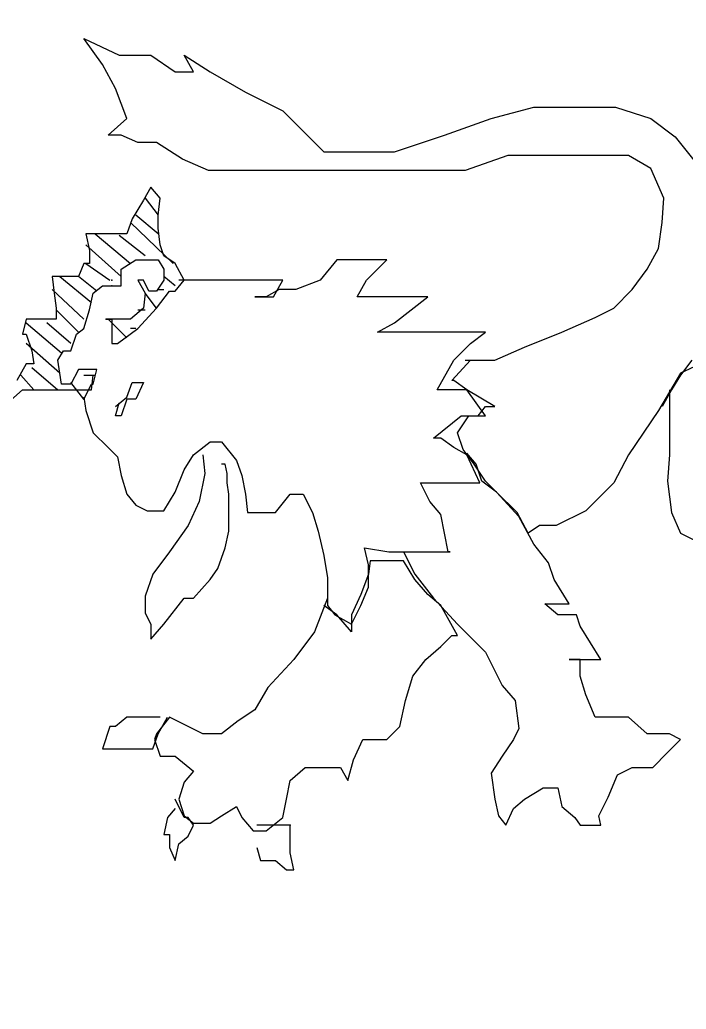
# Model space of a CAD drawing. Extents: x 731154 to 731744, y 4379381 to 4380408.
# Drawn here: x 731185.58 to 731189.17, y 4380242.19 to 4380247.51 of the extents above; entities that cross this region are included whole.
import ezdxf

# ---------------------------------------------------------------- set-up
doc = ezdxf.new("R2010")
doc.units = 0
doc.layers.get('0').update_dxf_attribs({"linetype": 'CONTINUOUS'})

msp = doc.modelspace()

# ---------------------------------------------------------------- linework, layer by layer
at = {"color": 0, "linetype": 'CONTINUOUS'}
for p, q in [((731186.03, 4380247.27), (731185.93, 4380247.41)), ((731185.93, 4380247.41), (731186.12, 4380247.32)), ((731186.03, 4380247.27), (731185.93, 4380247.41)), ((731185.93, 4380247.41), (731186.12, 4380247.32)), ((731186.12, 4380247.32), (731186.29, 4380247.32)), ((731186.12, 4380247.32), (731186.29, 4380247.32)), ((731186.29, 4380247.32), (731186.42, 4380247.23)), ((731186.29, 4380247.32), (731186.42, 4380247.23)), ((731186.47, 4380247.32), (731186.61, 4380247.23)), ((731186.52, 4380247.23), (731186.47, 4380247.32)), ((731186.47, 4380247.32), (731186.61, 4380247.23)), ((731186.52, 4380247.23), (731186.47, 4380247.32)), ((731186.1, 4380247.14), (731186.03, 4380247.27)), ((731186.1, 4380247.14), (731186.03, 4380247.27)), ((731186.42, 4380247.23), (731186.52, 4380247.23)), ((731186.42, 4380247.23), (731186.52, 4380247.23)), ((731186.61, 4380247.23), (731186.8, 4380247.12)), ((731186.61, 4380247.23), (731186.8, 4380247.12)), ((731186.16, 4380246.98), (731186.1, 4380247.14)), ((731186.16, 4380246.98), (731186.1, 4380247.14)), ((731186.8, 4380247.12), (731187, 4380247.02)), ((731186.8, 4380247.12), (731187, 4380247.02)), ((731187, 4380247.02), (731187.1, 4380246.92)), ((731187, 4380247.02), (731187.1, 4380246.92)), ((731188.12, 4380246.98), (731188.35, 4380247.04)), ((731188.12, 4380246.98), (731188.35, 4380247.04)), ((731188.35, 4380247.04), (731188.58, 4380247.04)), ((731188.35, 4380247.04), (731188.58, 4380247.04)), ((731188.58, 4380247.04), (731188.79, 4380247.04)), ((731188.58, 4380247.04), (731188.79, 4380247.04)), ((731188.79, 4380247.04), (731188.98, 4380246.98)), ((731188.79, 4380247.04), (731188.98, 4380246.98)), ((731186.06, 4380246.89), (731186.16, 4380246.98)), ((731186.06, 4380246.89), (731186.16, 4380246.98)), ((731187.87, 4380246.89), (731188.12, 4380246.98)), ((731187.87, 4380246.89), (731188.12, 4380246.98)), ((731188.98, 4380246.98), (731189.11, 4380246.88)), ((731188.98, 4380246.98), (731189.11, 4380246.88)), ((731187.1, 4380246.92), (731187.22, 4380246.8)), ((731187.1, 4380246.92), (731187.22, 4380246.8)), ((731186.13, 4380246.89), (731186.06, 4380246.89)), ((731186.13, 4380246.89), (731186.06, 4380246.89)), ((731186.22, 4380246.85), (731186.13, 4380246.89)), ((731186.22, 4380246.85), (731186.13, 4380246.89)), ((731186.32, 4380246.85), (731186.22, 4380246.85)), ((731186.32, 4380246.85), (731186.22, 4380246.85)), ((731186.46, 4380246.76), (731186.32, 4380246.85)), ((731186.46, 4380246.76), (731186.32, 4380246.85)), ((731187.6, 4380246.8), (731187.87, 4380246.89)), ((731187.6, 4380246.8), (731187.87, 4380246.89)), ((731189.11, 4380246.88), (731189.24, 4380246.72)), ((731189.11, 4380246.88), (731189.24, 4380246.72)), ((731187.22, 4380246.8), (731187.34, 4380246.8)), ((731187.22, 4380246.8), (731187.34, 4380246.8)), ((731187.34, 4380246.8), (731187.6, 4380246.8)), ((731187.34, 4380246.8), (731187.6, 4380246.8)), ((731186.6, 4380246.7), (731186.46, 4380246.76)), ((731186.6, 4380246.7), (731186.46, 4380246.76)), ((731188.21, 4380246.78), (731187.98, 4380246.7)), ((731188.21, 4380246.78), (731187.98, 4380246.7)), ((731188.49, 4380246.78), (731188.21, 4380246.78)), ((731188.49, 4380246.78), (731188.21, 4380246.78)), ((731188.69, 4380246.78), (731188.49, 4380246.78)), ((731188.69, 4380246.78), (731188.49, 4380246.78)), ((731188.86, 4380246.78), (731188.69, 4380246.78)), ((731188.86, 4380246.78), (731188.69, 4380246.78)), ((731188.98, 4380246.71), (731188.86, 4380246.78)), ((731188.98, 4380246.71), (731188.86, 4380246.78)), ((731186.81, 4380246.7), (731186.6, 4380246.7)), ((731186.81, 4380246.7), (731186.6, 4380246.7)), ((731186.99, 4380246.7), (731186.81, 4380246.7)), ((731186.99, 4380246.7), (731186.81, 4380246.7)), ((731187.11, 4380246.7), (731186.99, 4380246.7)), ((731187.11, 4380246.7), (731186.99, 4380246.7)), ((731187.33, 4380246.7), (731187.11, 4380246.7)), ((731187.33, 4380246.7), (731187.11, 4380246.7)), ((731187.59, 4380246.7), (731187.33, 4380246.7)), ((731187.59, 4380246.7), (731187.33, 4380246.7)), ((731187.78, 4380246.7), (731187.59, 4380246.7)), ((731187.78, 4380246.7), (731187.59, 4380246.7)), ((731187.98, 4380246.7), (731187.78, 4380246.7)), ((731187.98, 4380246.7), (731187.78, 4380246.7)), ((731189.05, 4380246.55), (731188.98, 4380246.71)), ((731189.05, 4380246.55), (731188.98, 4380246.71)), ((731186.29, 4380246.61), (731186.25, 4380246.54)), ((731186.29, 4380246.61), (731186.25, 4380246.54)), ((731186.34, 4380246.55), (731186.29, 4380246.61)), ((731186.34, 4380246.55), (731186.29, 4380246.61)), ((731186.25, 4380246.54), (731186.19, 4380246.44)), ((731186.25, 4380246.54), (731186.19, 4380246.44)), ((731186.26, 4380246.55), (731186.33, 4380246.46)), ((731186.26, 4380246.55), (731186.33, 4380246.46)), ((731186.33, 4380246.46), (731186.34, 4380246.55)), ((731186.33, 4380246.46), (731186.34, 4380246.55)), ((731189.04, 4380246.42), (731189.05, 4380246.55)), ((731189.04, 4380246.42), (731189.05, 4380246.55)), ((731186.19, 4380246.44), (731186.16, 4380246.36)), ((731186.19, 4380246.44), (731186.16, 4380246.36)), ((731186.18, 4380246.42), (731186.41, 4380246.2)), ((731186.18, 4380246.42), (731186.41, 4380246.2)), ((731186.33, 4380246.36), (731186.21, 4380246.46)), ((731186.33, 4380246.36), (731186.21, 4380246.46)), ((731186.33, 4380246.39), (731186.33, 4380246.46)), ((731186.33, 4380246.39), (731186.33, 4380246.46)), ((731189.02, 4380246.28), (731189.04, 4380246.42)), ((731189.02, 4380246.28), (731189.04, 4380246.42)), ((731186.34, 4380246.3), (731186.33, 4380246.39)), ((731186.34, 4380246.3), (731186.33, 4380246.39)), ((731186, 4380246.36), (731185.94, 4380246.36)), ((731185.94, 4380246.36), (731185.96, 4380246.27)), ((731186, 4380246.36), (731185.94, 4380246.36)), ((731185.94, 4380246.36), (731185.96, 4380246.27)), ((731185.99, 4380246.36), (731186.18, 4380246.2)), ((731185.99, 4380246.36), (731186.18, 4380246.2)), ((731186.05, 4380246.36), (731186, 4380246.36)), ((731186.05, 4380246.36), (731186, 4380246.36)), ((731186.12, 4380246.36), (731186.05, 4380246.36)), ((731186.12, 4380246.36), (731186.05, 4380246.36)), ((731186.16, 4380246.36), (731186.12, 4380246.36)), ((731186.16, 4380246.36), (731186.12, 4380246.36)), ((731186.26, 4380246.24), (731186.12, 4380246.35)), ((731186.26, 4380246.24), (731186.12, 4380246.35)), ((731186.13, 4380246.13), (731185.94, 4380246.3)), ((731186.13, 4380246.13), (731185.94, 4380246.3)), ((731185.96, 4380246.27), (731185.96, 4380246.2)), ((731185.96, 4380246.27), (731185.96, 4380246.2)), ((731186.36, 4380246.24), (731186.34, 4380246.3)), ((731186.36, 4380246.24), (731186.34, 4380246.3)), ((731188.96, 4380246.17), (731189.02, 4380246.28)), ((731188.96, 4380246.17), (731189.02, 4380246.28)), ((731186.13, 4380246.17), (731186.21, 4380246.22)), ((731186.13, 4380246.17), (731186.21, 4380246.22)), ((731186.21, 4380246.22), (731186.27, 4380246.22)), ((731186.21, 4380246.22), (731186.27, 4380246.22)), ((731186.27, 4380246.22), (731186.33, 4380246.22)), ((731186.27, 4380246.22), (731186.33, 4380246.22)), ((731186.33, 4380246.22), (731186.36, 4380246.17)), ((731186.33, 4380246.22), (731186.36, 4380246.17)), ((731186.42, 4380246.2), (731186.36, 4380246.24)), ((731186.42, 4380246.2), (731186.36, 4380246.24)), ((731187.29, 4380246.22), (731187.2, 4380246.11)), ((731187.29, 4380246.22), (731187.2, 4380246.11)), ((731187.4, 4380246.22), (731187.29, 4380246.22)), ((731187.4, 4380246.22), (731187.29, 4380246.22)), ((731187.56, 4380246.22), (731187.4, 4380246.22)), ((731187.56, 4380246.22), (731187.4, 4380246.22)), ((731187.51, 4380246.17), (731187.56, 4380246.22)), ((731187.51, 4380246.17), (731187.56, 4380246.22)), ((731185.93, 4380246.2), (731185.9, 4380246.13)), ((731185.93, 4380246.2), (731185.9, 4380246.13)), ((731185.96, 4380246.2), (731185.93, 4380246.2)), ((731185.96, 4380246.2), (731185.93, 4380246.2)), ((731185.94, 4380246.2), (731186.07, 4380246.11)), ((731185.94, 4380246.2), (731186.07, 4380246.11)), ((731186.13, 4380246.08), (731186.13, 4380246.17)), ((731186.13, 4380246.08), (731186.13, 4380246.17)), ((731186.36, 4380246.17), (731186.36, 4380246.11)), ((731186.36, 4380246.17), (731186.36, 4380246.11)), ((731186.47, 4380246.11), (731186.42, 4380246.2)), ((731186.47, 4380246.11), (731186.42, 4380246.2)), ((731187.45, 4380246.11), (731187.51, 4380246.17)), ((731187.45, 4380246.11), (731187.51, 4380246.17)), ((731188.88, 4380246.06), (731188.96, 4380246.17)), ((731188.88, 4380246.06), (731188.96, 4380246.17)), ((731185.78, 4380246.13), (731185.76, 4380246.13)), ((731185.76, 4380246.13), (731185.77, 4380246.04)), ((731185.78, 4380246.13), (731185.76, 4380246.13)), ((731185.76, 4380246.13), (731185.77, 4380246.04)), ((731185.86, 4380246.13), (731185.78, 4380246.13)), ((731185.86, 4380246.13), (731185.78, 4380246.13)), ((731185.8, 4380246.13), (731185.97, 4380245.99)), ((731185.8, 4380246.13), (731185.97, 4380245.99)), ((731185.9, 4380246.13), (731185.86, 4380246.13)), ((731185.9, 4380246.13), (731185.86, 4380246.13)), ((731186, 4380246.05), (731185.9, 4380246.13)), ((731186, 4380246.05), (731185.9, 4380246.13)), ((731186.25, 4380246.11), (731186.22, 4380246.11)), ((731186.22, 4380246.11), (731186.26, 4380246.04)), ((731186.25, 4380246.11), (731186.22, 4380246.11)), ((731186.22, 4380246.11), (731186.26, 4380246.04)), ((731186.28, 4380246.05), (731186.25, 4380246.11)), ((731186.28, 4380246.05), (731186.25, 4380246.11)), ((731186.36, 4380246.11), (731186.32, 4380246.05)), ((731186.36, 4380246.11), (731186.32, 4380246.05)), ((731186.42, 4380246.08), (731186.36, 4380246.13)), ((731186.42, 4380246.08), (731186.36, 4380246.13)), ((731186.42, 4380246.05), (731186.47, 4380246.11)), ((731186.42, 4380246.05), (731186.47, 4380246.11)), ((731186.47, 4380246.11), (731186.44, 4380246.11)), ((731186.47, 4380246.11), (731186.44, 4380246.11)), ((731186.52, 4380246.11), (731186.47, 4380246.11)), ((731186.52, 4380246.11), (731186.47, 4380246.11)), ((731186.6, 4380246.11), (731186.52, 4380246.11)), ((731186.6, 4380246.11), (731186.52, 4380246.11)), ((731186.75, 4380246.11), (731186.6, 4380246.11)), ((731186.75, 4380246.11), (731186.6, 4380246.11)), ((731186.85, 4380246.11), (731186.75, 4380246.11)), ((731186.85, 4380246.11), (731186.75, 4380246.11)), ((731186.98, 4380246.11), (731186.85, 4380246.11)), ((731186.98, 4380246.11), (731186.85, 4380246.11)), ((731186.95, 4380246.02), (731187, 4380246.11)), ((731186.95, 4380246.02), (731187, 4380246.11)), ((731187, 4380246.11), (731186.98, 4380246.11)), ((731187, 4380246.11), (731186.98, 4380246.11)), ((731187.2, 4380246.11), (731187.07, 4380246.06)), ((731187.2, 4380246.11), (731187.07, 4380246.06)), ((731187.4, 4380246.02), (731187.45, 4380246.11)), ((731187.4, 4380246.02), (731187.45, 4380246.11)), ((731185.93, 4380245.9), (731185.76, 4380246.06)), ((731185.93, 4380245.9), (731185.76, 4380246.06)), ((731185.98, 4380246.04), (731186.03, 4380246.08)), ((731185.98, 4380246.04), (731186.03, 4380246.08)), ((731186.03, 4380246.08), (731186.08, 4380246.08)), ((731186.03, 4380246.08), (731186.08, 4380246.08)), ((731186.08, 4380246.08), (731186.13, 4380246.08)), ((731186.08, 4380246.08), (731186.13, 4380246.08)), ((731186.32, 4380246.05), (731186.28, 4380246.05)), ((731186.32, 4380246.05), (731186.28, 4380246.05)), ((731186.32, 4380245.96), (731186.39, 4380246.05)), ((731186.32, 4380245.96), (731186.39, 4380246.05)), ((731186.33, 4380246.06), (731186.36, 4380246.06)), ((731186.33, 4380246.06), (731186.36, 4380246.06)), ((731186.39, 4380246.05), (731186.42, 4380246.05)), ((731186.39, 4380246.05), (731186.42, 4380246.05)), ((731186.98, 4380246.06), (731186.91, 4380246.02)), ((731186.98, 4380246.06), (731186.91, 4380246.02)), ((731187.07, 4380246.06), (731186.98, 4380246.06)), ((731187.07, 4380246.06), (731186.98, 4380246.06)), ((731188.78, 4380245.96), (731188.88, 4380246.06)), ((731188.78, 4380245.96), (731188.88, 4380246.06)), ((731185.77, 4380246.04), (731185.78, 4380245.96)), ((731185.77, 4380246.04), (731185.78, 4380245.96)), ((731185.96, 4380245.95), (731185.98, 4380246.04)), ((731185.96, 4380245.95), (731185.98, 4380246.04)), ((731186.26, 4380246.04), (731186.25, 4380245.96)), ((731186.26, 4380246.04), (731186.25, 4380245.96)), ((731186.32, 4380245.96), (731186.26, 4380246.04)), ((731186.32, 4380245.96), (731186.26, 4380246.04)), ((731186.87, 4380246.02), (731186.85, 4380246.02)), ((731186.85, 4380246.02), (731186.95, 4380246.02)), ((731186.87, 4380246.02), (731186.85, 4380246.02)), ((731186.85, 4380246.02), (731186.95, 4380246.02)), ((731186.91, 4380246.02), (731186.87, 4380246.02)), ((731186.91, 4380246.02), (731186.87, 4380246.02)), ((731187.43, 4380246.02), (731187.4, 4380246.02)), ((731187.43, 4380246.02), (731187.4, 4380246.02)), ((731187.51, 4380246.02), (731187.43, 4380246.02)), ((731187.51, 4380246.02), (731187.43, 4380246.02)), ((731187.6, 4380246.02), (731187.51, 4380246.02)), ((731187.6, 4380246.02), (731187.51, 4380246.02)), ((731187.72, 4380246.02), (731187.6, 4380246.02)), ((731187.72, 4380246.02), (731187.6, 4380246.02)), ((731187.69, 4380245.95), (731187.78, 4380246.02)), ((731187.69, 4380245.95), (731187.78, 4380246.02)), ((731187.78, 4380246.02), (731187.72, 4380246.02)), ((731187.78, 4380246.02), (731187.72, 4380246.02)), ((731185.78, 4380245.96), (731185.78, 4380245.9)), ((731185.78, 4380245.96), (731185.78, 4380245.9)), ((731185.78, 4380245.95), (731185.9, 4380245.83)), ((731185.78, 4380245.95), (731185.9, 4380245.83)), ((731185.93, 4380245.85), (731185.96, 4380245.95)), ((731185.93, 4380245.85), (731185.96, 4380245.95)), ((731186.25, 4380245.96), (731186.18, 4380245.9)), ((731186.25, 4380245.96), (731186.18, 4380245.9)), ((731186.22, 4380245.85), (731186.32, 4380245.96)), ((731186.22, 4380245.85), (731186.32, 4380245.96)), ((731186.22, 4380245.95), (731186.26, 4380245.95)), ((731186.22, 4380245.95), (731186.26, 4380245.95)), ((731187.6, 4380245.88), (731187.69, 4380245.95)), ((731187.6, 4380245.88), (731187.69, 4380245.95)), ((731188.68, 4380245.91), (731188.78, 4380245.96)), ((731188.68, 4380245.91), (731188.78, 4380245.96)), ((731185.62, 4380245.9), (731185.6, 4380245.82)), ((731185.62, 4380245.9), (731185.6, 4380245.82)), ((731185.65, 4380245.9), (731185.62, 4380245.9)), ((731185.65, 4380245.9), (731185.62, 4380245.9)), ((731185.71, 4380245.9), (731185.65, 4380245.9)), ((731185.71, 4380245.9), (731185.65, 4380245.9)), ((731185.73, 4380245.9), (731185.71, 4380245.9)), ((731185.73, 4380245.9), (731185.71, 4380245.9)), ((731185.78, 4380245.9), (731185.73, 4380245.9)), ((731185.78, 4380245.9), (731185.73, 4380245.9)), ((731186.09, 4380245.9), (731186.05, 4380245.9)), ((731186.05, 4380245.9), (731186.08, 4380245.9)), ((731186.09, 4380245.9), (731186.05, 4380245.9)), ((731186.05, 4380245.9), (731186.08, 4380245.9)), ((731186.06, 4380245.9), (731186.16, 4380245.8)), ((731186.06, 4380245.9), (731186.16, 4380245.8)), ((731186.08, 4380245.9), (731186.08, 4380245.77)), ((731186.08, 4380245.9), (731186.08, 4380245.77)), ((731186.11, 4380245.9), (731186.09, 4380245.9)), ((731186.11, 4380245.9), (731186.09, 4380245.9)), ((731186.13, 4380245.9), (731186.11, 4380245.9)), ((731186.13, 4380245.9), (731186.11, 4380245.9)), ((731186.18, 4380245.9), (731186.13, 4380245.9)), ((731186.18, 4380245.9), (731186.13, 4380245.9)), ((731188.5, 4380245.83), (731188.68, 4380245.91)), ((731188.5, 4380245.83), (731188.68, 4380245.91)), ((731185.62, 4380245.88), (731185.81, 4380245.72)), ((731185.62, 4380245.88), (731185.81, 4380245.72)), ((731185.86, 4380245.77), (731185.73, 4380245.88)), ((731185.86, 4380245.77), (731185.73, 4380245.88)), ((731185.89, 4380245.82), (731185.93, 4380245.85)), ((731185.89, 4380245.82), (731185.93, 4380245.85)), ((731186.11, 4380245.77), (731186.22, 4380245.85)), ((731186.11, 4380245.77), (731186.22, 4380245.85)), ((731186.21, 4380245.85), (731186.18, 4380245.85)), ((731186.21, 4380245.85), (731186.18, 4380245.85)), ((731187.51, 4380245.83), (731187.6, 4380245.88)), ((731187.51, 4380245.83), (731187.6, 4380245.88)), ((731185.6, 4380245.82), (731185.62, 4380245.82)), ((731185.6, 4380245.82), (731185.62, 4380245.82)), ((731185.62, 4380245.82), (731185.65, 4380245.73)), ((731185.62, 4380245.82), (731185.65, 4380245.73)), ((731185.86, 4380245.73), (731185.89, 4380245.82)), ((731185.86, 4380245.73), (731185.89, 4380245.82)), ((731187.59, 4380245.83), (731187.51, 4380245.83)), ((731187.59, 4380245.83), (731187.51, 4380245.83)), ((731187.67, 4380245.83), (731187.59, 4380245.83)), ((731187.67, 4380245.83), (731187.59, 4380245.83)), ((731187.79, 4380245.83), (731187.67, 4380245.83)), ((731187.79, 4380245.83), (731187.67, 4380245.83)), ((731187.92, 4380245.83), (731187.79, 4380245.83)), ((731187.92, 4380245.83), (731187.79, 4380245.83)), ((731188.09, 4380245.83), (731187.92, 4380245.83)), ((731188.09, 4380245.83), (731187.92, 4380245.83)), ((731188.01, 4380245.77), (731188.09, 4380245.83)), ((731188.01, 4380245.77), (731188.09, 4380245.83)), ((731188.3, 4380245.75), (731188.5, 4380245.83)), ((731188.3, 4380245.75), (731188.5, 4380245.83)), ((731185.8, 4380245.61), (731185.62, 4380245.77)), ((731185.8, 4380245.61), (731185.62, 4380245.77)), ((731185.65, 4380245.73), (731185.66, 4380245.66)), ((731185.65, 4380245.73), (731185.66, 4380245.66)), ((731185.79, 4380245.68), (731185.82, 4380245.73)), ((731185.79, 4380245.68), (731185.82, 4380245.73)), ((731185.82, 4380245.73), (731185.86, 4380245.73)), ((731185.82, 4380245.73), (731185.86, 4380245.73)), ((731186.08, 4380245.77), (731186.11, 4380245.77)), ((731186.08, 4380245.77), (731186.11, 4380245.77)), ((731187.92, 4380245.68), (731188.01, 4380245.77)), ((731187.92, 4380245.68), (731188.01, 4380245.77)), ((731188.14, 4380245.68), (731188.3, 4380245.75)), ((731188.14, 4380245.68), (731188.3, 4380245.75)), ((731185.8, 4380245.61), (731185.79, 4380245.68)), ((731185.8, 4380245.61), (731185.79, 4380245.68)), ((731187.83, 4380245.52), (731187.92, 4380245.68)), ((731187.83, 4380245.52), (731187.92, 4380245.68)), ((731187.91, 4380245.57), (731188.01, 4380245.68)), ((731187.91, 4380245.57), (731188.01, 4380245.68)), ((731187.98, 4380245.68), (731188.14, 4380245.68)), ((731187.98, 4380245.68), (731188.14, 4380245.68)), ((731188.01, 4380245.68), (731188.07, 4380245.68)), ((731188.01, 4380245.68), (731188.07, 4380245.68)), ((731189.2, 4380245.68), (731189.14, 4380245.6)), ((731189.29, 4380245.68), (731189.14, 4380245.61)), ((731189.2, 4380245.68), (731189.14, 4380245.6)), ((731189.29, 4380245.68), (731189.14, 4380245.61)), ((731185.62, 4380245.66), (731185.57, 4380245.57)), ((731185.62, 4380245.66), (731185.57, 4380245.57)), ((731185.66, 4380245.66), (731185.62, 4380245.66)), ((731185.66, 4380245.66), (731185.62, 4380245.66)), ((731185.65, 4380245.64), (731185.79, 4380245.52)), ((731185.65, 4380245.64), (731185.79, 4380245.52)), ((731185.9, 4380245.63), (731185.86, 4380245.55)), ((731185.9, 4380245.63), (731185.86, 4380245.55)), ((731185.93, 4380245.63), (731185.9, 4380245.63)), ((731185.93, 4380245.63), (731185.9, 4380245.63)), ((731185.98, 4380245.63), (731185.93, 4380245.63)), ((731185.98, 4380245.63), (731185.93, 4380245.63)), ((731185.98, 4380245.55), (731186, 4380245.63)), ((731186, 4380245.63), (731185.98, 4380245.63)), ((731185.98, 4380245.55), (731186, 4380245.63)), ((731186, 4380245.63), (731185.98, 4380245.63)), ((731185.66, 4380245.52), (731185.59, 4380245.6)), ((731185.66, 4380245.52), (731185.59, 4380245.6)), ((731185.81, 4380245.55), (731185.8, 4380245.61)), ((731185.81, 4380245.55), (731185.8, 4380245.61)), ((731185.93, 4380245.6), (731185.97, 4380245.6)), ((731185.93, 4380245.6), (731185.97, 4380245.6)), ((731185.97, 4380245.6), (731185.98, 4380245.6)), ((731185.97, 4380245.52), (731185.98, 4380245.6)), ((731185.97, 4380245.6), (731185.98, 4380245.6)), ((731185.97, 4380245.52), (731185.98, 4380245.6)), ((731185.98, 4380245.6), (731185.99, 4380245.6)), ((731185.98, 4380245.6), (731185.99, 4380245.6)), ((731187.92, 4380245.57), (731187.91, 4380245.57)), ((731187.92, 4380245.57), (731187.91, 4380245.57)), ((731187.99, 4380245.52), (731187.92, 4380245.57)), ((731187.99, 4380245.52), (731187.92, 4380245.57)), ((731189.14, 4380245.61), (731189.02, 4380245.41)), ((731189.14, 4380245.61), (731189.02, 4380245.41)), ((731189.14, 4380245.6), (731189.09, 4380245.52)), ((731189.14, 4380245.6), (731189.09, 4380245.52)), ((731185.52, 4380245.45), (731185.6, 4380245.52)), ((731185.52, 4380245.45), (731185.6, 4380245.52)), ((731185.6, 4380245.52), (731185.68, 4380245.52)), ((731185.6, 4380245.52), (731185.68, 4380245.52)), ((731185.68, 4380245.52), (731185.76, 4380245.52)), ((731185.68, 4380245.52), (731185.76, 4380245.52)), ((731185.76, 4380245.52), (731185.82, 4380245.52)), ((731185.76, 4380245.52), (731185.82, 4380245.52)), ((731185.86, 4380245.55), (731185.81, 4380245.55)), ((731185.86, 4380245.55), (731185.81, 4380245.55)), ((731185.82, 4380245.52), (731185.86, 4380245.52)), ((731185.82, 4380245.52), (731185.86, 4380245.52)), ((731185.93, 4380245.47), (731185.86, 4380245.56)), ((731185.93, 4380245.47), (731185.86, 4380245.56)), ((731185.86, 4380245.52), (731185.89, 4380245.52)), ((731185.86, 4380245.52), (731185.89, 4380245.52)), ((731185.89, 4380245.52), (731185.9, 4380245.52)), ((731185.89, 4380245.52), (731185.9, 4380245.52)), ((731185.9, 4380245.52), (731185.94, 4380245.52)), ((731185.9, 4380245.52), (731185.94, 4380245.52)), ((731185.93, 4380245.47), (731185.97, 4380245.55)), ((731185.93, 4380245.47), (731185.97, 4380245.55)), ((731185.94, 4380245.52), (731185.97, 4380245.52)), ((731185.94, 4380245.52), (731185.97, 4380245.52)), ((731185.97, 4380245.55), (731185.98, 4380245.55)), ((731185.97, 4380245.55), (731185.98, 4380245.55)), ((731186.16, 4380245.48), (731186.19, 4380245.56)), ((731186.16, 4380245.48), (731186.19, 4380245.56)), ((731186.19, 4380245.56), (731186.25, 4380245.56)), ((731186.19, 4380245.56), (731186.25, 4380245.56)), ((731186.25, 4380245.56), (731186.21, 4380245.47)), ((731186.25, 4380245.56), (731186.21, 4380245.47)), ((731187.92, 4380245.52), (731187.83, 4380245.52)), ((731187.92, 4380245.52), (731187.83, 4380245.52)), ((731187.99, 4380245.52), (731187.92, 4380245.52)), ((731187.99, 4380245.52), (731187.92, 4380245.52)), ((731188.09, 4380245.38), (731187.99, 4380245.52)), ((731188.14, 4380245.43), (731187.99, 4380245.52)), ((731188.09, 4380245.38), (731187.99, 4380245.52)), ((731188.14, 4380245.43), (731187.99, 4380245.52)), ((731189.09, 4380245.52), (731189.04, 4380245.43)), ((731189.09, 4380245.52), (731189.04, 4380245.43)), ((731189.08, 4380245.52), (731189.08, 4380245.35)), ((731189.08, 4380245.52), (731189.08, 4380245.35)), ((731185.93, 4380245.48), (731185.94, 4380245.41)), ((731185.93, 4380245.48), (731185.94, 4380245.41)), ((731186.1, 4380245.43), (731186.16, 4380245.48)), ((731186.1, 4380245.43), (731186.16, 4380245.48)), ((731186.16, 4380245.47), (731186.13, 4380245.38)), ((731186.16, 4380245.47), (731186.13, 4380245.38)), ((731186.18, 4380245.47), (731186.16, 4380245.47)), ((731186.18, 4380245.47), (731186.16, 4380245.47)), ((731186.21, 4380245.47), (731186.18, 4380245.47)), ((731186.21, 4380245.47), (731186.18, 4380245.47)), ((731185.94, 4380245.41), (731185.98, 4380245.29)), ((731185.94, 4380245.41), (731185.98, 4380245.29)), ((731186.1, 4380245.38), (731186.12, 4380245.45)), ((731186.1, 4380245.38), (731186.12, 4380245.45)), ((731188.05, 4380245.38), (731188.09, 4380245.43)), ((731188.05, 4380245.38), (731188.09, 4380245.43)), ((731188.09, 4380245.43), (731188.14, 4380245.43)), ((731188.09, 4380245.43), (731188.14, 4380245.43)), ((731189.02, 4380245.41), (731188.86, 4380245.17)), ((731189.02, 4380245.41), (731188.86, 4380245.17)), ((731186.11, 4380245.38), (731186.1, 4380245.38)), ((731186.11, 4380245.38), (731186.1, 4380245.38)), ((731186.13, 4380245.38), (731186.11, 4380245.38)), ((731186.13, 4380245.38), (731186.11, 4380245.38)), ((731187.81, 4380245.26), (731187.96, 4380245.38)), ((731187.81, 4380245.26), (731187.96, 4380245.38)), ((731187.94, 4380245.29), (731188, 4380245.38)), ((731187.94, 4380245.29), (731188, 4380245.38)), ((731187.96, 4380245.38), (731188.05, 4380245.38)), ((731187.96, 4380245.38), (731188.05, 4380245.38)), ((731188, 4380245.38), (731188.07, 4380245.38)), ((731188, 4380245.38), (731188.07, 4380245.38)), ((731188.07, 4380245.38), (731188.09, 4380245.38)), ((731188.07, 4380245.38), (731188.09, 4380245.38)), ((731189.08, 4380245.35), (731189.08, 4380245.17)), ((731189.08, 4380245.35), (731189.08, 4380245.17)), ((731185.98, 4380245.29), (731186.06, 4380245.21)), ((731185.98, 4380245.29), (731186.06, 4380245.21)), ((731187.85, 4380245.26), (731187.81, 4380245.26)), ((731187.85, 4380245.26), (731187.81, 4380245.26)), ((731187.92, 4380245.21), (731187.85, 4380245.26)), ((731187.92, 4380245.21), (731187.85, 4380245.26)), ((731187.97, 4380245.2), (731187.94, 4380245.29)), ((731187.97, 4380245.2), (731187.94, 4380245.29)), ((731186.06, 4380245.21), (731186.11, 4380245.16)), ((731186.06, 4380245.21), (731186.11, 4380245.16)), ((731186.52, 4380245.17), (731186.61, 4380245.24)), ((731186.52, 4380245.17), (731186.61, 4380245.24)), ((731186.61, 4380245.24), (731186.67, 4380245.24)), ((731186.61, 4380245.24), (731186.67, 4380245.24)), ((731186.67, 4380245.24), (731186.75, 4380245.14)), ((731186.67, 4380245.24), (731186.75, 4380245.14)), ((731187.99, 4380245.17), (731187.92, 4380245.21)), ((731187.99, 4380245.17), (731187.92, 4380245.21)), ((731188.03, 4380245.12), (731187.97, 4380245.2)), ((731188.03, 4380245.12), (731187.97, 4380245.2)), ((731186.11, 4380245.16), (731186.13, 4380245.06)), ((731186.11, 4380245.16), (731186.13, 4380245.06)), ((731186.47, 4380245.09), (731186.52, 4380245.17)), ((731186.47, 4380245.09), (731186.52, 4380245.17)), ((731186.57, 4380245.17), (731186.58, 4380245.07)), ((731186.57, 4380245.17), (731186.58, 4380245.07)), ((731188.04, 4380245.12), (731187.99, 4380245.18)), ((731188.04, 4380245.12), (731187.99, 4380245.18)), ((731188.06, 4380245.02), (731187.99, 4380245.17)), ((731188.06, 4380245.02), (731187.99, 4380245.17)), ((731188.86, 4380245.17), (731188.78, 4380245.02)), ((731188.86, 4380245.17), (731188.78, 4380245.02)), ((731189.08, 4380245.17), (731189.07, 4380245.03)), ((731189.08, 4380245.17), (731189.07, 4380245.03)), ((731186.42, 4380244.97), (731186.47, 4380245.09)), ((731186.42, 4380244.97), (731186.47, 4380245.09)), ((731186.69, 4380245.12), (731186.67, 4380245.12)), ((731186.69, 4380245.12), (731186.67, 4380245.12)), ((731186.7, 4380245.07), (731186.69, 4380245.12)), ((731186.7, 4380245.07), (731186.69, 4380245.12)), ((731186.75, 4380245.14), (731186.78, 4380245.06)), ((731186.75, 4380245.14), (731186.78, 4380245.06)), ((731188.09, 4380245.03), (731188.03, 4380245.12)), ((731188.09, 4380245.03), (731188.03, 4380245.12)), ((731188.07, 4380245.03), (731188.04, 4380245.12)), ((731188.07, 4380245.03), (731188.04, 4380245.12)), ((731186.13, 4380245.06), (731186.16, 4380244.96)), ((731186.13, 4380245.06), (731186.16, 4380244.96)), ((731186.58, 4380245.07), (731186.55, 4380244.92)), ((731186.58, 4380245.07), (731186.55, 4380244.92)), ((731186.7, 4380245.02), (731186.7, 4380245.07)), ((731186.7, 4380245.02), (731186.7, 4380245.07)), ((731186.78, 4380245.06), (731186.8, 4380244.96)), ((731186.78, 4380245.06), (731186.8, 4380244.96)), ((731186.71, 4380244.96), (731186.7, 4380245.02)), ((731186.71, 4380244.96), (731186.7, 4380245.02)), ((731187.79, 4380244.92), (731187.74, 4380245.02)), ((731187.74, 4380245.02), (731187.87, 4380245.02)), ((731187.79, 4380244.92), (731187.74, 4380245.02)), ((731187.74, 4380245.02), (731187.87, 4380245.02)), ((731187.87, 4380245.02), (731188, 4380245.02)), ((731187.87, 4380245.02), (731188, 4380245.02)), ((731188, 4380245.02), (731188.06, 4380245.02)), ((731188, 4380245.02), (731188.06, 4380245.02)), ((731188.15, 4380244.97), (731188.07, 4380245.03)), ((731188.15, 4380244.97), (731188.07, 4380245.03)), ((731188.15, 4380244.97), (731188.09, 4380245.03)), ((731188.15, 4380244.97), (731188.09, 4380245.03)), ((731188.78, 4380245.02), (731188.63, 4380244.87)), ((731188.78, 4380245.02), (731188.63, 4380244.87)), ((731189.07, 4380245.03), (731189.09, 4380244.86)), ((731189.07, 4380245.03), (731189.09, 4380244.86)), ((731186.16, 4380244.96), (731186.21, 4380244.9)), ((731186.16, 4380244.96), (731186.21, 4380244.9)), ((731186.36, 4380244.87), (731186.42, 4380244.97)), ((731186.36, 4380244.87), (731186.42, 4380244.97)), ((731186.71, 4380244.86), (731186.71, 4380244.96)), ((731186.71, 4380244.86), (731186.71, 4380244.96)), ((731186.8, 4380244.96), (731186.81, 4380244.86)), ((731186.8, 4380244.96), (731186.81, 4380244.86)), ((731186.96, 4380244.86), (731187.04, 4380244.96)), ((731186.96, 4380244.86), (731187.04, 4380244.96)), ((731187.04, 4380244.96), (731187.11, 4380244.96)), ((731187.04, 4380244.96), (731187.11, 4380244.96)), ((731187.11, 4380244.96), (731187.16, 4380244.86)), ((731187.11, 4380244.96), (731187.16, 4380244.86)), ((731188.26, 4380244.86), (731188.15, 4380244.97)), ((731188.27, 4380244.84), (731188.15, 4380244.97)), ((731188.26, 4380244.86), (731188.15, 4380244.97)), ((731188.27, 4380244.84), (731188.15, 4380244.97)), ((731186.21, 4380244.9), (731186.27, 4380244.87)), ((731186.21, 4380244.9), (731186.27, 4380244.87)), ((731186.55, 4380244.92), (731186.49, 4380244.79)), ((731186.55, 4380244.92), (731186.49, 4380244.79)), ((731187.85, 4380244.85), (731187.79, 4380244.92)), ((731187.85, 4380244.85), (731187.79, 4380244.92)), ((731186.27, 4380244.87), (731186.36, 4380244.87)), ((731186.27, 4380244.87), (731186.36, 4380244.87)), ((731186.71, 4380244.76), (731186.71, 4380244.86)), ((731186.71, 4380244.76), (731186.71, 4380244.86)), ((731186.81, 4380244.86), (731186.89, 4380244.86)), ((731186.81, 4380244.86), (731186.89, 4380244.86)), ((731186.89, 4380244.86), (731186.96, 4380244.86)), ((731186.89, 4380244.86), (731186.96, 4380244.86)), ((731187.16, 4380244.86), (731187.19, 4380244.76)), ((731187.16, 4380244.86), (731187.19, 4380244.76)), ((731187.89, 4380244.65), (731187.85, 4380244.85)), ((731187.89, 4380244.65), (731187.85, 4380244.85)), ((731188.32, 4380244.75), (731188.26, 4380244.86)), ((731188.32, 4380244.75), (731188.26, 4380244.86)), ((731188.35, 4380244.69), (731188.27, 4380244.84)), ((731188.35, 4380244.69), (731188.27, 4380244.84)), ((731188.63, 4380244.87), (731188.47, 4380244.79)), ((731188.63, 4380244.87), (731188.47, 4380244.79)), ((731189.09, 4380244.86), (731189.14, 4380244.75)), ((731189.09, 4380244.86), (731189.14, 4380244.75)), ((731186.49, 4380244.79), (731186.39, 4380244.65)), ((731186.49, 4380244.79), (731186.39, 4380244.65)), ((731188.38, 4380244.79), (731188.32, 4380244.75)), ((731188.38, 4380244.79), (731188.32, 4380244.75)), ((731188.47, 4380244.79), (731188.38, 4380244.79)), ((731188.47, 4380244.79), (731188.38, 4380244.79)), ((731186.69, 4380244.67), (731186.71, 4380244.76)), ((731186.69, 4380244.67), (731186.71, 4380244.76)), ((731187.19, 4380244.76), (731187.22, 4380244.63)), ((731187.19, 4380244.76), (731187.22, 4380244.63)), ((731189.14, 4380244.75), (731189.3, 4380244.67)), ((731189.14, 4380244.75), (731189.3, 4380244.67)), ((731186.65, 4380244.56), (731186.69, 4380244.67)), ((731186.65, 4380244.56), (731186.69, 4380244.67)), ((731187.44, 4380244.67), (731187.57, 4380244.65)), ((731187.46, 4380244.58), (731187.44, 4380244.67)), ((731187.44, 4380244.67), (731187.57, 4380244.65)), ((731187.46, 4380244.58), (731187.44, 4380244.67)), ((731188.43, 4380244.59), (731188.35, 4380244.69)), ((731188.43, 4380244.59), (731188.35, 4380244.69)), ((731186.39, 4380244.65), (731186.3, 4380244.53)), ((731186.39, 4380244.65), (731186.3, 4380244.53)), ((731187.22, 4380244.63), (731187.24, 4380244.51)), ((731187.22, 4380244.63), (731187.24, 4380244.51)), ((731187.57, 4380244.65), (731187.68, 4380244.65)), ((731187.57, 4380244.65), (731187.68, 4380244.65)), ((731187.65, 4380244.65), (731187.71, 4380244.53)), ((731187.65, 4380244.65), (731187.71, 4380244.53)), ((731187.68, 4380244.65), (731187.76, 4380244.65)), ((731187.68, 4380244.65), (731187.76, 4380244.65)), ((731187.76, 4380244.65), (731187.81, 4380244.65)), ((731187.76, 4380244.65), (731187.81, 4380244.65)), ((731187.81, 4380244.65), (731187.9, 4380244.65)), ((731187.81, 4380244.65), (731187.9, 4380244.65)), ((731187.9, 4380244.65), (731187.89, 4380244.65)), ((731187.9, 4380244.65), (731187.89, 4380244.65)), ((731186.61, 4380244.5), (731186.65, 4380244.56)), ((731186.61, 4380244.5), (731186.65, 4380244.56)), ((731187.47, 4380244.6), (731187.46, 4380244.53)), ((731187.47, 4380244.6), (731187.46, 4380244.53)), ((731187.46, 4380244.46), (731187.46, 4380244.58)), ((731187.46, 4380244.46), (731187.46, 4380244.58)), ((731187.59, 4380244.6), (731187.47, 4380244.6)), ((731187.59, 4380244.6), (731187.47, 4380244.6)), ((731187.65, 4380244.6), (731187.59, 4380244.6)), ((731187.65, 4380244.6), (731187.59, 4380244.6)), ((731187.71, 4380244.5), (731187.65, 4380244.6)), ((731187.71, 4380244.5), (731187.65, 4380244.6)), ((731188.46, 4380244.5), (731188.43, 4380244.59)), ((731188.46, 4380244.5), (731188.43, 4380244.59)), ((731186.3, 4380244.53), (731186.26, 4380244.41)), ((731186.3, 4380244.53), (731186.26, 4380244.41)), ((731187.24, 4380244.51), (731187.24, 4380244.44)), ((731187.24, 4380244.51), (731187.24, 4380244.44)), ((731187.46, 4380244.53), (731187.42, 4380244.42)), ((731187.46, 4380244.53), (731187.42, 4380244.42)), ((731187.71, 4380244.53), (731187.81, 4380244.4)), ((731187.71, 4380244.53), (731187.81, 4380244.4)), ((731186.52, 4380244.4), (731186.61, 4380244.5)), ((731186.52, 4380244.4), (731186.61, 4380244.5)), ((731187.42, 4380244.36), (731187.46, 4380244.46)), ((731187.42, 4380244.36), (731187.46, 4380244.46)), ((731187.78, 4380244.42), (731187.71, 4380244.5)), ((731187.78, 4380244.42), (731187.71, 4380244.5)), ((731188.54, 4380244.37), (731188.46, 4380244.5)), ((731188.54, 4380244.37), (731188.46, 4380244.5)), ((731186.26, 4380244.41), (731186.26, 4380244.32)), ((731186.26, 4380244.41), (731186.26, 4380244.32)), ((731186.36, 4380244.26), (731186.47, 4380244.4)), ((731186.36, 4380244.26), (731186.47, 4380244.4)), ((731186.47, 4380244.4), (731186.52, 4380244.4)), ((731186.47, 4380244.4), (731186.52, 4380244.4)), ((731187.24, 4380244.4), (731187.17, 4380244.22)), ((731187.24, 4380244.4), (731187.17, 4380244.22)), ((731187.24, 4380244.44), (731187.24, 4380244.36)), ((731187.24, 4380244.44), (731187.24, 4380244.36)), ((731187.42, 4380244.42), (731187.37, 4380244.31)), ((731187.42, 4380244.42), (731187.37, 4380244.31)), ((731187.85, 4380244.36), (731187.78, 4380244.42)), ((731187.85, 4380244.36), (731187.78, 4380244.42)), ((731187.81, 4380244.4), (731187.94, 4380244.26)), ((731187.81, 4380244.4), (731187.94, 4380244.26)), ((731187.29, 4380244.31), (731187.22, 4380244.36)), ((731187.29, 4380244.31), (731187.22, 4380244.36)), ((731187.24, 4380244.36), (731187.28, 4380244.31)), ((731187.24, 4380244.36), (731187.28, 4380244.31)), ((731187.37, 4380244.26), (731187.42, 4380244.36)), ((731187.37, 4380244.26), (731187.42, 4380244.36)), ((731187.94, 4380244.2), (731187.85, 4380244.36)), ((731187.94, 4380244.2), (731187.85, 4380244.36)), ((731188.48, 4380244.31), (731188.41, 4380244.37)), ((731188.41, 4380244.37), (731188.44, 4380244.37)), ((731188.48, 4380244.31), (731188.41, 4380244.37)), ((731188.41, 4380244.37), (731188.44, 4380244.37)), ((731188.44, 4380244.37), (731188.54, 4380244.37)), ((731188.44, 4380244.37), (731188.54, 4380244.37)), ((731186.26, 4380244.32), (731186.29, 4380244.26)), ((731186.26, 4380244.32), (731186.29, 4380244.26)), ((731187.28, 4380244.31), (731187.37, 4380244.26)), ((731187.28, 4380244.31), (731187.37, 4380244.26)), ((731187.37, 4380244.22), (731187.29, 4380244.31)), ((731187.37, 4380244.22), (731187.29, 4380244.31)), ((731187.37, 4380244.31), (731187.37, 4380244.22)), ((731187.37, 4380244.31), (731187.37, 4380244.22)), ((731188.58, 4380244.31), (731188.48, 4380244.31)), ((731188.58, 4380244.31), (731188.48, 4380244.31)), ((731188.6, 4380244.25), (731188.58, 4380244.31)), ((731188.6, 4380244.25), (731188.58, 4380244.31)), ((731186.29, 4380244.26), (731186.29, 4380244.18)), ((731186.29, 4380244.18), (731186.36, 4380244.26)), ((731186.29, 4380244.26), (731186.29, 4380244.18)), ((731186.29, 4380244.18), (731186.36, 4380244.26)), ((731187.94, 4380244.26), (731188.09, 4380244.11)), ((731187.94, 4380244.26), (731188.09, 4380244.11)), ((731188.71, 4380244.07), (731188.6, 4380244.25)), ((731188.71, 4380244.07), (731188.6, 4380244.25)), ((731187.17, 4380244.22), (731187.06, 4380244.07)), ((731187.17, 4380244.22), (731187.06, 4380244.07)), ((731187.85, 4380244.14), (731187.91, 4380244.2)), ((731187.85, 4380244.14), (731187.91, 4380244.2)), ((731187.91, 4380244.2), (731187.94, 4380244.2)), ((731187.91, 4380244.2), (731187.94, 4380244.2)), ((731187.77, 4380244.07), (731187.85, 4380244.14)), ((731187.77, 4380244.07), (731187.85, 4380244.14)), ((731188.09, 4380244.11), (731188.18, 4380243.93)), ((731188.09, 4380244.11), (731188.18, 4380243.93)), ((731187.06, 4380244.07), (731186.92, 4380243.92)), ((731187.06, 4380244.07), (731186.92, 4380243.92)), ((731187.7, 4380243.98), (731187.77, 4380244.07)), ((731187.7, 4380243.98), (731187.77, 4380244.07)), ((731188.6, 4380244.07), (731188.54, 4380244.07)), ((731188.54, 4380244.07), (731188.57, 4380244.07)), ((731188.6, 4380244.07), (731188.54, 4380244.07)), ((731188.54, 4380244.07), (731188.57, 4380244.07)), ((731188.57, 4380244.07), (731188.64, 4380244.07)), ((731188.57, 4380244.07), (731188.64, 4380244.07)), ((731188.6, 4380243.98), (731188.6, 4380244.07)), ((731188.6, 4380243.98), (731188.6, 4380244.07)), ((731188.64, 4380244.07), (731188.71, 4380244.07)), ((731188.64, 4380244.07), (731188.71, 4380244.07)), ((731187.66, 4380243.85), (731187.7, 4380243.98)), ((731187.66, 4380243.85), (731187.7, 4380243.98)), ((731188.63, 4380243.88), (731188.6, 4380243.98)), ((731188.63, 4380243.88), (731188.6, 4380243.98)), ((731186.92, 4380243.92), (731186.85, 4380243.8)), ((731186.92, 4380243.92), (731186.85, 4380243.8)), ((731188.18, 4380243.93), (731188.25, 4380243.85)), ((731188.18, 4380243.93), (731188.25, 4380243.85)), ((731188.68, 4380243.76), (731188.63, 4380243.88)), ((731188.68, 4380243.76), (731188.63, 4380243.88)), ((731187.63, 4380243.71), (731187.66, 4380243.85)), ((731187.63, 4380243.71), (731187.66, 4380243.85)), ((731188.25, 4380243.85), (731188.27, 4380243.7)), ((731188.25, 4380243.85), (731188.27, 4380243.7)), ((731186.16, 4380243.76), (731186.1, 4380243.71)), ((731186.16, 4380243.76), (731186.1, 4380243.71)), ((731186.26, 4380243.76), (731186.16, 4380243.76)), ((731186.26, 4380243.76), (731186.16, 4380243.76)), ((731186.34, 4380243.76), (731186.26, 4380243.76)), ((731186.34, 4380243.76), (731186.26, 4380243.76)), ((731186.39, 4380243.76), (731186.32, 4380243.67)), ((731186.39, 4380243.76), (731186.32, 4380243.67)), ((731186.33, 4380243.67), (731186.38, 4380243.76)), ((731186.33, 4380243.67), (731186.38, 4380243.76)), ((731186.57, 4380243.67), (731186.39, 4380243.76)), ((731186.57, 4380243.67), (731186.39, 4380243.76)), ((731186.85, 4380243.8), (731186.76, 4380243.74)), ((731186.85, 4380243.8), (731186.76, 4380243.74)), ((731188.76, 4380243.76), (731188.68, 4380243.76)), ((731188.76, 4380243.76), (731188.68, 4380243.76)), ((731188.86, 4380243.76), (731188.76, 4380243.76)), ((731188.86, 4380243.76), (731188.76, 4380243.76)), ((731188.96, 4380243.67), (731188.86, 4380243.76)), ((731188.96, 4380243.67), (731188.86, 4380243.76)), ((731186.07, 4380243.71), (731186.03, 4380243.59)), ((731186.07, 4380243.71), (731186.03, 4380243.59)), ((731186.1, 4380243.71), (731186.07, 4380243.71)), ((731186.1, 4380243.71), (731186.07, 4380243.71)), ((731186.76, 4380243.74), (731186.67, 4380243.67)), ((731186.76, 4380243.74), (731186.67, 4380243.67)), ((731187.56, 4380243.64), (731187.63, 4380243.71)), ((731187.56, 4380243.64), (731187.63, 4380243.71)), ((731186.3, 4380243.59), (731186.33, 4380243.67)), ((731186.3, 4380243.59), (731186.33, 4380243.67)), ((731186.32, 4380243.67), (731186.31, 4380243.64)), ((731186.32, 4380243.67), (731186.31, 4380243.64)), ((731186.67, 4380243.67), (731186.57, 4380243.67)), ((731186.67, 4380243.67), (731186.57, 4380243.67)), ((731188.27, 4380243.7), (731188.24, 4380243.64)), ((731188.27, 4380243.7), (731188.24, 4380243.64)), ((731189.08, 4380243.67), (731188.96, 4380243.67)), ((731189.08, 4380243.67), (731188.96, 4380243.67)), ((731189.14, 4380243.64), (731189.08, 4380243.67)), ((731189.14, 4380243.64), (731189.08, 4380243.67)), ((731186.31, 4380243.64), (731186.34, 4380243.55)), ((731186.31, 4380243.64), (731186.34, 4380243.55)), ((731187.38, 4380243.53), (731187.43, 4380243.64)), ((731187.38, 4380243.53), (731187.43, 4380243.64)), ((731187.43, 4380243.64), (731187.46, 4380243.64)), ((731187.43, 4380243.64), (731187.46, 4380243.64)), ((731187.46, 4380243.64), (731187.51, 4380243.64)), ((731187.46, 4380243.64), (731187.51, 4380243.64)), ((731187.51, 4380243.64), (731187.54, 4380243.64)), ((731187.51, 4380243.64), (731187.54, 4380243.64)), ((731187.54, 4380243.64), (731187.56, 4380243.64)), ((731187.54, 4380243.64), (731187.56, 4380243.64)), ((731188.24, 4380243.64), (731188.18, 4380243.55)), ((731188.24, 4380243.64), (731188.18, 4380243.55)), ((731189.07, 4380243.57), (731189.14, 4380243.64)), ((731189.07, 4380243.57), (731189.14, 4380243.64)), ((731186.03, 4380243.59), (731186.1, 4380243.59)), ((731186.03, 4380243.59), (731186.1, 4380243.59)), ((731186.1, 4380243.59), (731186.16, 4380243.59)), ((731186.1, 4380243.59), (731186.16, 4380243.59)), ((731186.16, 4380243.59), (731186.22, 4380243.59)), ((731186.16, 4380243.59), (731186.22, 4380243.59)), ((731186.22, 4380243.59), (731186.26, 4380243.59)), ((731186.22, 4380243.59), (731186.26, 4380243.59)), ((731186.26, 4380243.59), (731186.29, 4380243.59)), ((731186.26, 4380243.59), (731186.29, 4380243.59)), ((731186.29, 4380243.59), (731186.3, 4380243.59)), ((731186.29, 4380243.59), (731186.3, 4380243.59)), ((731186.34, 4380243.55), (731186.42, 4380243.55)), ((731186.34, 4380243.55), (731186.42, 4380243.55)), ((731186.42, 4380243.55), (731186.52, 4380243.47)), ((731186.42, 4380243.55), (731186.52, 4380243.47)), ((731188.18, 4380243.55), (731188.12, 4380243.46)), ((731188.18, 4380243.55), (731188.12, 4380243.46)), ((731188.99, 4380243.49), (731189.07, 4380243.57)), ((731188.99, 4380243.49), (731189.07, 4380243.57)), ((731187.35, 4380243.42), (731187.38, 4380243.53)), ((731187.35, 4380243.42), (731187.38, 4380243.53)), ((731186.52, 4380243.47), (731186.47, 4380243.41)), ((731186.52, 4380243.47), (731186.47, 4380243.41)), ((731187.04, 4380243.42), (731187.12, 4380243.49)), ((731187.04, 4380243.42), (731187.12, 4380243.49)), ((731187.12, 4380243.49), (731187.2, 4380243.49)), ((731187.12, 4380243.49), (731187.2, 4380243.49)), ((731187.2, 4380243.49), (731187.26, 4380243.49)), ((731187.2, 4380243.49), (731187.26, 4380243.49)), ((731187.26, 4380243.49), (731187.31, 4380243.49)), ((731187.26, 4380243.49), (731187.31, 4380243.49)), ((731187.31, 4380243.49), (731187.35, 4380243.42)), ((731187.31, 4380243.49), (731187.35, 4380243.42)), ((731188.12, 4380243.46), (731188.14, 4380243.32)), ((731188.12, 4380243.46), (731188.14, 4380243.32)), ((731188.75, 4380243.33), (731188.8, 4380243.45)), ((731188.75, 4380243.33), (731188.8, 4380243.45)), ((731188.8, 4380243.45), (731188.88, 4380243.49)), ((731188.8, 4380243.45), (731188.88, 4380243.49)), ((731188.88, 4380243.49), (731188.99, 4380243.49)), ((731188.88, 4380243.49), (731188.99, 4380243.49)), ((731186.47, 4380243.41), (731186.44, 4380243.32)), ((731186.47, 4380243.41), (731186.44, 4380243.32)), ((731187.02, 4380243.32), (731187.04, 4380243.42)), ((731187.02, 4380243.32), (731187.04, 4380243.42)), ((731188.3, 4380243.32), (731188.4, 4380243.38)), ((731188.3, 4380243.32), (731188.4, 4380243.38)), ((731188.4, 4380243.38), (731188.48, 4380243.38)), ((731188.4, 4380243.38), (731188.48, 4380243.38)), ((731188.48, 4380243.38), (731188.5, 4380243.28)), ((731188.48, 4380243.38), (731188.5, 4380243.28)), ((731186.47, 4380243.22), (731186.42, 4380243.32)), ((731186.47, 4380243.22), (731186.42, 4380243.32)), ((731186.44, 4380243.32), (731186.47, 4380243.23)), ((731186.44, 4380243.32), (731186.47, 4380243.23)), ((731187, 4380243.22), (731187.02, 4380243.32)), ((731187, 4380243.22), (731187.02, 4380243.32)), ((731188.14, 4380243.32), (731188.16, 4380243.23)), ((731188.14, 4380243.32), (731188.16, 4380243.23)), ((731188.24, 4380243.27), (731188.3, 4380243.32)), ((731188.24, 4380243.27), (731188.3, 4380243.32)), ((731188.7, 4380243.23), (731188.75, 4380243.33)), ((731188.7, 4380243.23), (731188.75, 4380243.33)), ((731186.42, 4380243.27), (731186.38, 4380243.22)), ((731186.42, 4380243.27), (731186.38, 4380243.22)), ((731186.47, 4380243.23), (731186.52, 4380243.19)), ((731186.47, 4380243.23), (731186.52, 4380243.19)), ((731186.61, 4380243.19), (731186.67, 4380243.23)), ((731186.61, 4380243.19), (731186.67, 4380243.23)), ((731186.67, 4380243.23), (731186.75, 4380243.28)), ((731186.67, 4380243.23), (731186.75, 4380243.28)), ((731186.75, 4380243.28), (731186.78, 4380243.22)), ((731186.75, 4380243.28), (731186.78, 4380243.22)), ((731188.16, 4380243.23), (731188.2, 4380243.18)), ((731188.16, 4380243.23), (731188.2, 4380243.18)), ((731188.2, 4380243.18), (731188.24, 4380243.27)), ((731188.2, 4380243.18), (731188.24, 4380243.27)), ((731188.5, 4380243.28), (731188.57, 4380243.22)), ((731188.5, 4380243.28), (731188.57, 4380243.22)), ((731188.71, 4380243.18), (731188.7, 4380243.23)), ((731188.71, 4380243.18), (731188.7, 4380243.23)), ((731186.38, 4380243.22), (731186.36, 4380243.13)), ((731186.38, 4380243.22), (731186.36, 4380243.13)), ((731186.49, 4380243.22), (731186.47, 4380243.22)), ((731186.49, 4380243.22), (731186.47, 4380243.22)), ((731186.52, 4380243.18), (731186.49, 4380243.22)), ((731186.52, 4380243.18), (731186.49, 4380243.22)), ((731186.49, 4380243.12), (731186.52, 4380243.18)), ((731186.49, 4380243.12), (731186.52, 4380243.18)), ((731186.52, 4380243.19), (731186.61, 4380243.19)), ((731186.52, 4380243.19), (731186.61, 4380243.19)), ((731186.78, 4380243.22), (731186.84, 4380243.15)), ((731186.78, 4380243.22), (731186.84, 4380243.15)), ((731186.89, 4380243.18), (731186.86, 4380243.18)), ((731186.89, 4380243.18), (731186.86, 4380243.18)), ((731186.98, 4380243.18), (731186.89, 4380243.18)), ((731186.98, 4380243.18), (731186.89, 4380243.18)), ((731186.91, 4380243.15), (731187, 4380243.22)), ((731186.91, 4380243.15), (731187, 4380243.22)), ((731187.04, 4380243.18), (731186.98, 4380243.18)), ((731187.04, 4380243.18), (731186.98, 4380243.18)), ((731187.04, 4380243.1), (731187.04, 4380243.18)), ((731187.04, 4380243.1), (731187.04, 4380243.18)), ((731188.57, 4380243.22), (731188.6, 4380243.18)), ((731188.57, 4380243.22), (731188.6, 4380243.18)), ((731188.6, 4380243.18), (731188.66, 4380243.18)), ((731188.6, 4380243.18), (731188.66, 4380243.18)), ((731188.66, 4380243.18), (731188.71, 4380243.18)), ((731188.66, 4380243.18), (731188.71, 4380243.18)), ((731186.36, 4380243.13), (731186.39, 4380243.13)), ((731186.36, 4380243.13), (731186.39, 4380243.13)), ((731186.39, 4380243.13), (731186.39, 4380243.06)), ((731186.39, 4380243.13), (731186.39, 4380243.06)), ((731186.84, 4380243.15), (731186.91, 4380243.15)), ((731186.84, 4380243.15), (731186.91, 4380243.15)), ((731186.42, 4380242.99), (731186.44, 4380243.08)), ((731186.42, 4380242.99), (731186.44, 4380243.08)), ((731186.44, 4380243.08), (731186.49, 4380243.12)), ((731186.44, 4380243.08), (731186.49, 4380243.12)), ((731187.04, 4380243.03), (731187.04, 4380243.1)), ((731187.04, 4380243.03), (731187.04, 4380243.1)), ((731186.39, 4380243.06), (731186.42, 4380242.99)), ((731186.39, 4380243.06), (731186.42, 4380242.99)), ((731186.86, 4380243.06), (731186.88, 4380242.99)), ((731186.86, 4380243.06), (731186.88, 4380242.99)), ((731187.06, 4380242.94), (731187.04, 4380243.03)), ((731187.06, 4380242.94), (731187.04, 4380243.03)), ((731186.88, 4380242.99), (731186.96, 4380242.99)), ((731186.88, 4380242.99), (731186.96, 4380242.99)), ((731186.96, 4380242.99), (731187.02, 4380242.94)), ((731186.96, 4380242.99), (731187.02, 4380242.94)), ((731187.02, 4380242.94), (731187.06, 4380242.94)), ((731187.02, 4380242.94), (731187.06, 4380242.94))]:
    msp.add_line(p, q, dxfattribs=at)
for p in [(731186.08, 4380246.11), (731186.08, 4380246.11), (731186.08, 4380246.08), (731186.08, 4380246.08), (731186.05, 4380245.9), (731186.05, 4380245.9), (731186.08, 4380245.9), (731186.08, 4380245.9), (731185.93, 4380245.47), (731185.93, 4380245.47), (731187.04, 4380243.18), (731187.04, 4380243.18)]:
    msp.add_point(p, dxfattribs=at)

# ---------------------------------------------------------------- meshes
mesh = msp.add_polyface(dxfattribs=at)
corners = [(731154.5, 4379381), (731154.5, 4379381), (731154.5, 4379571.9618), (731462.5, 4379381), (731154.5, 4379746.4935), (731744, 4379381), (731154.5, 4380407.5), (731744, 4380042.0065), (731744, 4380407.5)]
mesh.append_faces([[corners[k] for k in face] for face in [(0, 1, 3, 2), (2, 3, 5, 4), (4, 5, 7, 6), (6, 7, 8, 8)]], dxfattribs={"vtx0": -1, "vtx2": -1, "color": 0})
mesh = msp.add_polyface(dxfattribs=at)
corners = [(731164.5, 4380221), (731164.5, 4380221), (731164.5, 4380395.2713), (731445.58, 4380221), (731164.5, 4380401.5), (731445.58, 4380227.2287), (731445.58, 4380401.5)]
mesh.append_faces([[corners[k] for k in face] for face in [(0, 1, 3, 2), (2, 3, 5, 4), (4, 5, 6, 6)]], dxfattribs={"vtx0": -1, "vtx2": -1, "color": 0})

doc.saveas('drawing.dxf')
